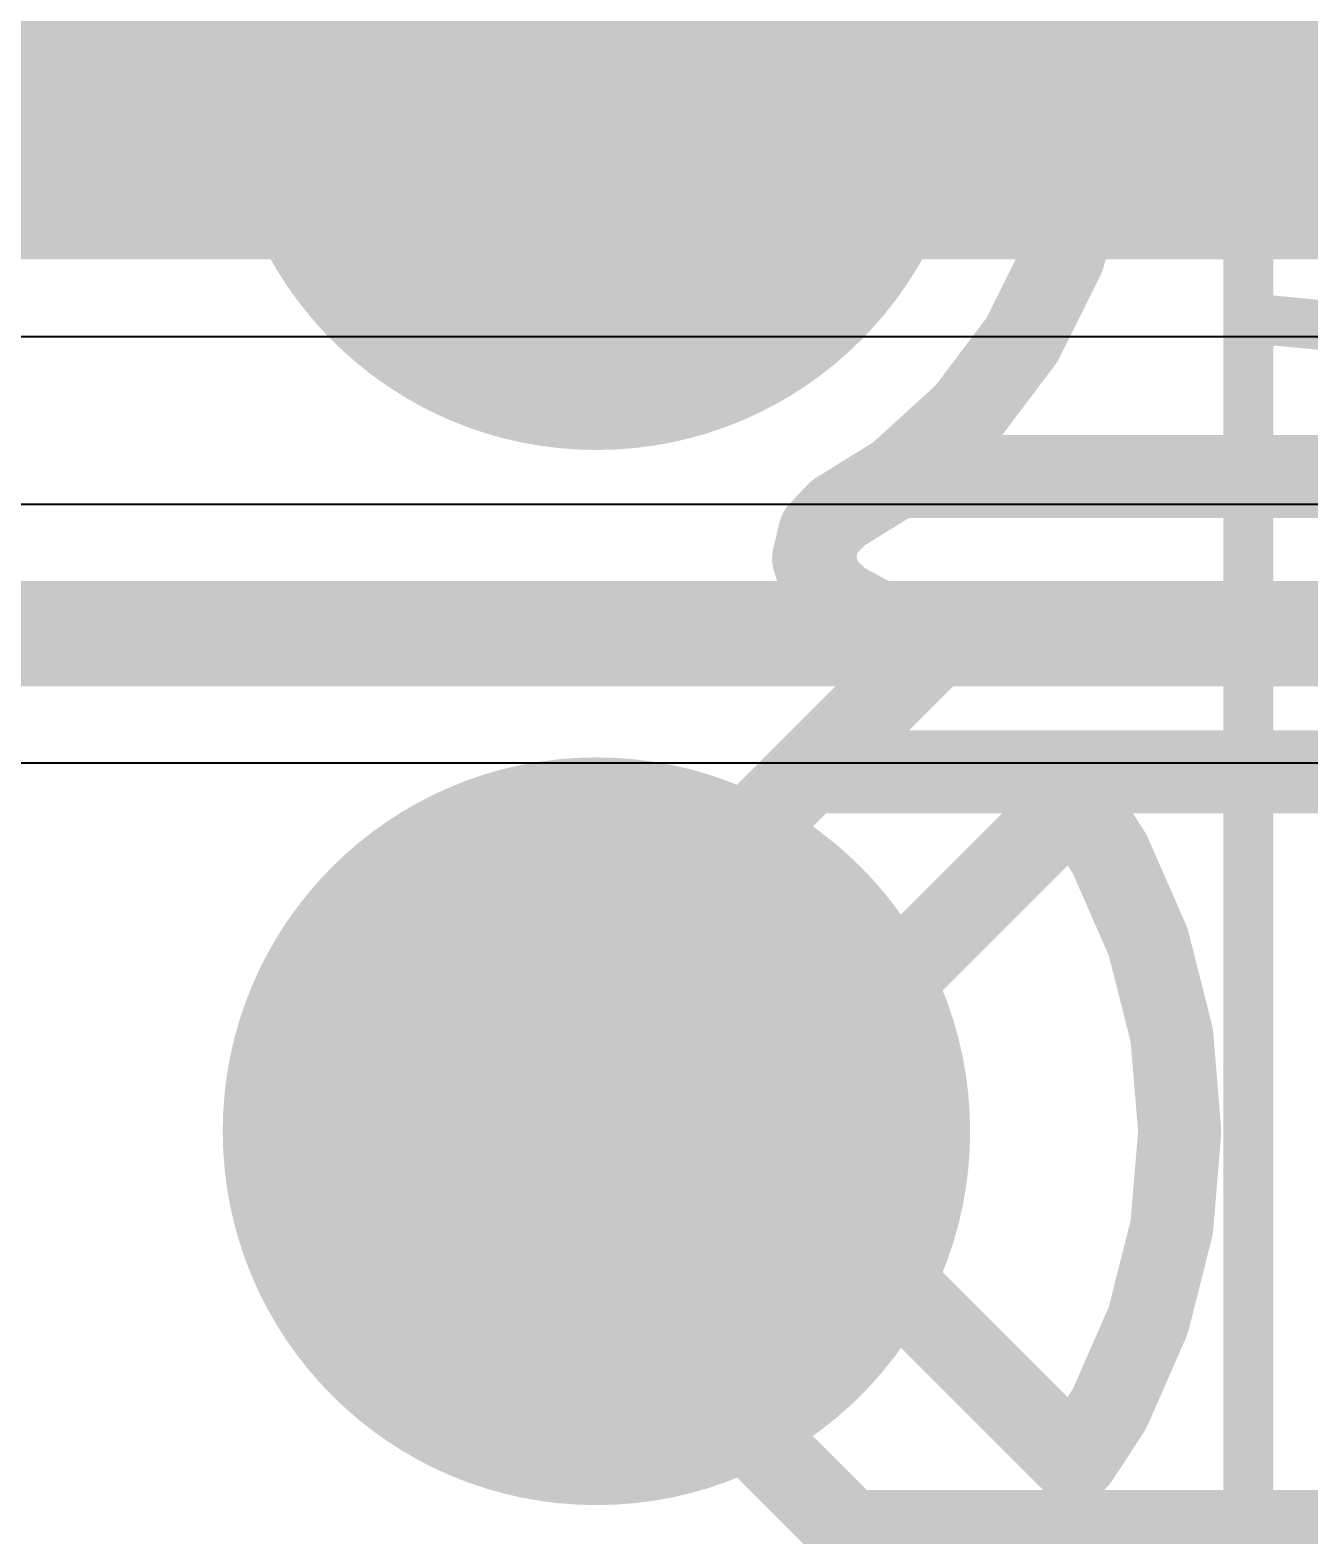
# Model space of a CAD drawing. Header units: inches. Extents: x 0 to 12.4, y -0.6 to 2.2.
# Drawn here: x 1.0291 to 1.1503, y 1.6636 to 1.8062 of the extents above; entities that cross this region are included whole.
import ezdxf

# ---------------------------------------------------------------- set-up
doc = ezdxf.new("R2010")
doc.units = ezdxf.units.IN
doc.header["$MEASUREMENT"] = 0
for name, color, linetype in [('Bottom Layer', 5, 'Continuous'), ('Bottom Overlay', 54, 'Continuous'), ('Dimension', 6, 'Continuous'), ('Mechanical 4', 56, 'Continuous'), ('Top Overlay', 2, 'Continuous')]:
    doc.layers.add(name, color=color, linetype=linetype)
doc.styles.add('Arial_Bold', font='', dxfattribs={"height": 0.2})
doc.styles.get('Arial_Bold').set_extended_font_data('Arial', bold=True)

# ---------------------------------------------------------------- blocks, each defined once
blk = doc.blocks.new('SMD_4_4_5___15')
at = {"layer": 'Top Overlay'}
blk.add_lwpolyline([(0.07, -0.1, 0.005, 0.005, 0), (-0.07, -0.1, 0.005, 0.005, 0)], format="xyseb", dxfattribs=at)

msp = doc.modelspace()

# ---------------------------------------------------------------- hatches: boundary and pattern name
at = {"layer": 'Dimension'}
h = msp.add_hatch(color=6, dxfattribs=at)
edge = h.paths.add_edge_path()
edge.add_arc((1.0827698, 1.801847), 0.035433, 0, 360)
h = msp.add_hatch(color=6, dxfattribs=at)
edge = h.paths.add_edge_path()
edge.add_arc((1.0827698, 1.801847), 0.035433, 0, 360)
h = msp.add_hatch(color=6, dxfattribs=at)
edge = h.paths.add_edge_path()
edge.add_arc((1.0827698, 1.701847), 0.035433, 0, 360)
h = msp.add_hatch(color=6, dxfattribs=at)
edge = h.paths.add_edge_path()
edge.add_arc((1.0827698, 1.701847), 0.035433, 0, 360)
h = msp.add_hatch(color=6, dxfattribs=at)
edge = h.paths.add_edge_path()
edge.add_arc((1.0827698, 1.701847), 0.035433, 0, 360)

# ---------------------------------------------------------------- linework, layer by layer
at = {"layer": 'Bottom Layer'}
for p, q in [((0.9568756, 1.7771573), (1.2853427, 1.7771573)), ((1.509, 1.7612351), (0.96, 1.7612351)), ((0.96, 1.7367649), (1.5039321, 1.7367649))]:
    msp.add_line(p, q, dxfattribs=at)
for points in [[(0.8575803, 1.814, 0.0590551, 0.0590551, 0), (1.304, 1.814, 0.0590551, 0.0590551, 0)], [(0.923, 1.749, 0.01, 0.01, 0), (1.509, 1.749, 0.01, 0.01, 0)]]:
    msp.add_lwpolyline(points, format="xyseb", dxfattribs=at)
at = {"layer": 'Dimension'}
for points in [[(1.1294279, 1.8105689, 0.007874, 0.007874, 0), (1.1302361, 1.801847, 0.007874, 0.007874, 0)], [(0.8672187, 1.801847, 0.007874, 0.007874, 0), (1.0827698, 1.801847, 0.007874, 0.007874, 0)], [(1.1294279, 1.7931251, 0.007874, 0.007874, 0), (1.1302361, 1.801847, 0.007874, 0.007874, 0)], [(1.1270308, 1.7847002, 0.007874, 0.007874, 0), (1.1294279, 1.7931251, 0.007874, 0.007874, 0)], [(1.1231265, 1.7768593, 0.007874, 0.007874, 0), (1.1270308, 1.7847002, 0.007874, 0.007874, 0)], [(1.1178478, 1.7698692, 0.007874, 0.007874, 0), (1.1231265, 1.7768593, 0.007874, 0.007874, 0)], [(1.1113746, 1.7639681, 0.007874, 0.007874, 0), (1.1178478, 1.7698692, 0.007874, 0.007874, 0)], [(1.1056704, 1.7604363, 0.007874, 0.007874, 0), (1.1112761, 1.7639071, 0.007874, 0.007874, 0)], [(1.1112761, 1.7639071, 0.007874, 0.007874, 0), (1.1113746, 1.7639681, 0.007874, 0.007874, 0)], [(1.1112761, 1.7639071, 0.007874, 0.007874, 0), (1.157573, 1.7639071, 0.007874, 0.007874, 0)], [(1.1112761, 1.7639071, 0.007874, 0.007874, 0), (1.157573, 1.7639071, 0.007874, 0.007874, 0)], [(1.1039413, 1.7585987, 0.007874, 0.007874, 0), (1.1056704, 1.7604363, 0.007874, 0.007874, 0)], [(1.1033607, 1.7561432, 0.007874, 0.007874, 0), (1.1039413, 1.7585987, 0.007874, 0.007874, 0)], [(1.1033607, 1.7561432, 0.007874, 0.007874, 0), (1.1040836, 1.7537257, 0.007874, 0.007874, 0)], [(1.1040836, 1.7537257, 0.007874, 0.007874, 0), (1.105917, 1.7519921, 0.007874, 0.007874, 0)], [(1.105917, 1.7519921, 0.007874, 0.007874, 0), (1.1128424, 1.7482443, 0.007874, 0.007874, 0)], [(1.1128424, 1.7482443, 0.007874, 0.007874, 0), (1.1131791, 1.7480243, 0.007874, 0.007874, 0)], [(1.1131791, 1.7480243, 0.007874, 0.007874, 0), (1.1136709, 1.7476416, 0.007874, 0.007874, 0)], [(1.1136709, 1.7476416, 0.007874, 0.007874, 0), (1.11399, 1.7472011, 0.007874, 0.007874, 0)], [(1.1029245, 1.7359211, 0.007874, 0.007874, 0), (1.1137278, 1.7467245, 0.007874, 0.007874, 0)], [(1.1137278, 1.7467245, 0.007874, 0.007874, 0), (1.11399, 1.7472011, 0.007874, 0.007874, 0)], [(1.0827698, 1.7157664, 0.007874, 0.007874, 0), (1.1029245, 1.7359211, 0.007874, 0.007874, 0)], [(1.1029245, 1.7359211, 0.007874, 0.007874, 0), (1.157573, 1.7359211, 0.007874, 0.007874, 0)], [(1.1029245, 1.7359211, 0.007874, 0.007874, 0), (1.157573, 1.7359211, 0.007874, 0.007874, 0)], [(1.0971437, 1.7023015, 0.007874, 0.007874, 0), (1.127707, 1.7328649, 0.007874, 0.007874, 0)], [(1.127707, 1.7328649, 0.007874, 0.007874, 0), (1.1280764, 1.7330981, 0.007874, 0.007874, 0)], [(1.1280764, 1.7330981, 0.007874, 0.007874, 0), (1.12839, 1.732794, 0.007874, 0.007874, 0)], [(1.12839, 1.732794, 0.007874, 0.007874, 0), (1.1313005, 1.7283393, 0.007874, 0.007874, 0)], [(1.1313005, 1.7283393, 0.007874, 0.007874, 0), (1.131492, 1.7279854, 0.007874, 0.007874, 0)], [(1.131492, 1.7279854, 0.007874, 0.007874, 0), (1.134999, 1.7199901, 0.007874, 0.007874, 0)], [(1.134999, 1.7199901, 0.007874, 0.007874, 0), (1.1351297, 1.7196095, 0.007874, 0.007874, 0)], [(1.1351297, 1.7196095, 0.007874, 0.007874, 0), (1.1372729, 1.7111461, 0.007874, 0.007874, 0)], [(1.0723024, 1.705299, 0.007874, 0.007874, 0), (1.0827698, 1.7157664, 0.007874, 0.007874, 0)], [(1.1372729, 1.7111461, 0.007874, 0.007874, 0), (1.1373392, 1.7107487, 0.007874, 0.007874, 0)], [(1.1373392, 1.7107487, 0.007874, 0.007874, 0), (1.1380602, 1.7020485, 0.007874, 0.007874, 0)], [(1.0710389, 1.7031106, 0.007874, 0.007874, 0), (1.0723024, 1.705299, 0.007874, 0.007874, 0)], [(1.0710389, 1.701847, 0.007874, 0.007874, 0), (1.0710389, 1.7031106, 0.007874, 0.007874, 0)], [(1.0710389, 1.7005835, 0.007874, 0.007874, 0), (1.0710389, 1.701847, 0.007874, 0.007874, 0)], [(1.0710389, 1.701847, 0.007874, 0.007874, 0), (1.0968813, 1.701847, 0.007874, 0.007874, 0)], [(1.0710389, 1.701847, 0.007874, 0.007874, 0), (1.0968813, 1.701847, 0.007874, 0.007874, 0)], [(1.0968813, 1.701847, 0.007874, 0.007874, 0), (1.0971437, 1.7023015, 0.007874, 0.007874, 0)], [(1.0968813, 1.701847, 0.007874, 0.007874, 0), (1.0971437, 1.7013926, 0.007874, 0.007874, 0)], [(1.1380602, 1.7016456, 0.007874, 0.007874, 0), (1.1380602, 1.7020485, 0.007874, 0.007874, 0)], [(1.0710389, 1.7005835, 0.007874, 0.007874, 0), (1.0723024, 1.698395, 0.007874, 0.007874, 0)], [(1.0971437, 1.7013926, 0.007874, 0.007874, 0), (1.127707, 1.6708292, 0.007874, 0.007874, 0)], [(1.1373392, 1.6929454, 0.007874, 0.007874, 0), (1.1380602, 1.7016456, 0.007874, 0.007874, 0)], [(1.0723024, 1.698395, 0.007874, 0.007874, 0), (1.1067904, 1.6639071, 0.007874, 0.007874, 0)], [(1.1351297, 1.6840846, 0.007874, 0.007874, 0), (1.1372729, 1.692548, 0.007874, 0.007874, 0)], [(1.1372729, 1.692548, 0.007874, 0.007874, 0), (1.1373392, 1.6929454, 0.007874, 0.007874, 0)], [(1.131492, 1.6757088, 0.007874, 0.007874, 0), (1.134999, 1.683704, 0.007874, 0.007874, 0)], [(1.134999, 1.683704, 0.007874, 0.007874, 0), (1.1351297, 1.6840846, 0.007874, 0.007874, 0)], [(1.1283901, 1.6709001, 0.007874, 0.007874, 0), (1.1313004, 1.6753546, 0.007874, 0.007874, 0)], [(1.1313004, 1.6753546, 0.007874, 0.007874, 0), (1.131492, 1.6757088, 0.007874, 0.007874, 0)], [(1.127707, 1.6708292, 0.007874, 0.007874, 0), (1.1280764, 1.670596, 0.007874, 0.007874, 0)], [(1.1280764, 1.670596, 0.007874, 0.007874, 0), (1.1283901, 1.6709001, 0.007874, 0.007874, 0)], [(1.1067904, 1.6639071, 0.007874, 0.007874, 0), (1.157573, 1.6639071, 0.007874, 0.007874, 0)], [(1.1067904, 1.6639071, 0.007874, 0.007874, 0), (1.157573, 1.6639071, 0.007874, 0.007874, 0)], [(1.1067904, 1.6639071, 0.007874, 0.007874, 0), (1.1137278, 1.6569697, 0.007874, 0.007874, 0)]]:
    msp.add_lwpolyline(points, format="xyseb", dxfattribs=at)
for points in [[(1.0808013, 1.801847, 0.003937, 0.003937, 1), (1.0847383, 1.801847, 0.003937, 0.003937, 1)], [(1.1282676, 1.801847, 0.003937, 0.003937, 1), (1.1322046, 1.801847, 0.003937, 0.003937, 1)], [(1.1282676, 1.801847, 0.003937, 0.003937, 1), (1.1322046, 1.801847, 0.003937, 0.003937, 1)], [(1.1274594, 1.7931251, 0.003937, 0.003937, 1), (1.1313964, 1.7931251, 0.003937, 0.003937, 1)], [(1.1274594, 1.7931251, 0.003937, 0.003937, 1), (1.1313964, 1.7931251, 0.003937, 0.003937, 1)], [(1.1250623, 1.7847002, 0.003937, 0.003937, 1), (1.1289993, 1.7847002, 0.003937, 0.003937, 1)], [(1.1250623, 1.7847002, 0.003937, 0.003937, 1), (1.1289993, 1.7847002, 0.003937, 0.003937, 1)], [(1.121158, 1.7768593, 0.003937, 0.003937, 1), (1.125095, 1.7768593, 0.003937, 0.003937, 1)], [(1.121158, 1.7768593, 0.003937, 0.003937, 1), (1.125095, 1.7768593, 0.003937, 0.003937, 1)], [(1.1158793, 1.7698692, 0.003937, 0.003937, 1), (1.1198163, 1.7698692, 0.003937, 0.003937, 1)], [(1.1158793, 1.7698692, 0.003937, 0.003937, 1), (1.1198163, 1.7698692, 0.003937, 0.003937, 1)], [(1.1093076, 1.7639071, 0.003937, 0.003937, 1), (1.1132446, 1.7639071, 0.003937, 0.003937, 1)], [(1.1093076, 1.7639071, 0.003937, 0.003937, 1), (1.1132446, 1.7639071, 0.003937, 0.003937, 1)], [(1.1093076, 1.7639071, 0.003937, 0.003937, 1), (1.1132446, 1.7639071, 0.003937, 0.003937, 1)], [(1.1093076, 1.7639071, 0.003937, 0.003937, 1), (1.1132446, 1.7639071, 0.003937, 0.003937, 1)], [(1.1094061, 1.7639681, 0.003937, 0.003937, 1), (1.1133431, 1.7639681, 0.003937, 0.003937, 1)], [(1.1094061, 1.7639681, 0.003937, 0.003937, 1), (1.1133431, 1.7639681, 0.003937, 0.003937, 1)], [(1.1037019, 1.7604363, 0.003937, 0.003937, 1), (1.1076389, 1.7604363, 0.003937, 0.003937, 1)], [(1.1037019, 1.7604363, 0.003937, 0.003937, 1), (1.1076389, 1.7604363, 0.003937, 0.003937, 1)], [(1.1019728, 1.7585987, 0.003937, 0.003937, 1), (1.1059098, 1.7585987, 0.003937, 0.003937, 1)], [(1.1019728, 1.7585987, 0.003937, 0.003937, 1), (1.1059098, 1.7585987, 0.003937, 0.003937, 1)], [(1.1013922, 1.7561432, 0.003937, 0.003937, 1), (1.1053292, 1.7561432, 0.003937, 0.003937, 1)], [(1.1013922, 1.7561432, 0.003937, 0.003937, 1), (1.1053292, 1.7561432, 0.003937, 0.003937, 1)], [(1.1021151, 1.7537257, 0.003937, 0.003937, 1), (1.1060521, 1.7537257, 0.003937, 0.003937, 1)], [(1.1021151, 1.7537257, 0.003937, 0.003937, 1), (1.1060521, 1.7537257, 0.003937, 0.003937, 1)], [(1.1039485, 1.7519921, 0.003937, 0.003937, 1), (1.1078855, 1.7519921, 0.003937, 0.003937, 1)], [(1.1039485, 1.7519921, 0.003937, 0.003937, 1), (1.1078855, 1.7519921, 0.003937, 0.003937, 1)], [(1.1108739, 1.7482443, 0.003937, 0.003937, 1), (1.1148109, 1.7482443, 0.003937, 0.003937, 1)], [(1.1108739, 1.7482443, 0.003937, 0.003937, 1), (1.1148109, 1.7482443, 0.003937, 0.003937, 1)], [(1.1112106, 1.7480243, 0.003937, 0.003937, 1), (1.1151476, 1.7480243, 0.003937, 0.003937, 1)], [(1.1112106, 1.7480243, 0.003937, 0.003937, 1), (1.1151476, 1.7480243, 0.003937, 0.003937, 1)], [(1.1117024, 1.7476416, 0.003937, 0.003937, 1), (1.1156394, 1.7476416, 0.003937, 0.003937, 1)], [(1.1117024, 1.7476416, 0.003937, 0.003937, 1), (1.1156394, 1.7476416, 0.003937, 0.003937, 1)], [(1.1117593, 1.7467245, 0.003937, 0.003937, 1), (1.1156963, 1.7467245, 0.003937, 0.003937, 1)], [(1.1117593, 1.7467245, 0.003937, 0.003937, 1), (1.1156963, 1.7467245, 0.003937, 0.003937, 1)], [(1.1120215, 1.7472011, 0.003937, 0.003937, 1), (1.1159585, 1.7472011, 0.003937, 0.003937, 1)], [(1.1120215, 1.7472011, 0.003937, 0.003937, 1), (1.1159585, 1.7472011, 0.003937, 0.003937, 1)], [(1.100956, 1.7359211, 0.003937, 0.003937, 1), (1.104893, 1.7359211, 0.003937, 0.003937, 1)], [(1.100956, 1.7359211, 0.003937, 0.003937, 1), (1.104893, 1.7359211, 0.003937, 0.003937, 1)], [(1.100956, 1.7359211, 0.003937, 0.003937, 1), (1.104893, 1.7359211, 0.003937, 0.003937, 1)], [(1.100956, 1.7359211, 0.003937, 0.003937, 1), (1.104893, 1.7359211, 0.003937, 0.003937, 1)], [(1.1257385, 1.7328649, 0.003937, 0.003937, 1), (1.1296755, 1.7328649, 0.003937, 0.003937, 1)], [(1.1257385, 1.7328649, 0.003937, 0.003937, 1), (1.1296755, 1.7328649, 0.003937, 0.003937, 1)], [(1.1261079, 1.7330981, 0.003937, 0.003937, 1), (1.1300449, 1.7330981, 0.003937, 0.003937, 1)], [(1.1261079, 1.7330981, 0.003937, 0.003937, 1), (1.1300449, 1.7330981, 0.003937, 0.003937, 1)], [(1.1264215, 1.732794, 0.003937, 0.003937, 1), (1.1303585, 1.732794, 0.003937, 0.003937, 1)], [(1.1264215, 1.732794, 0.003937, 0.003937, 1), (1.1303585, 1.732794, 0.003937, 0.003937, 1)], [(1.129332, 1.7283393, 0.003937, 0.003937, 1), (1.133269, 1.7283393, 0.003937, 0.003937, 1)], [(1.129332, 1.7283393, 0.003937, 0.003937, 1), (1.133269, 1.7283393, 0.003937, 0.003937, 1)], [(1.1295235, 1.7279854, 0.003937, 0.003937, 1), (1.1334605, 1.7279854, 0.003937, 0.003937, 1)], [(1.1295235, 1.7279854, 0.003937, 0.003937, 1), (1.1334605, 1.7279854, 0.003937, 0.003937, 1)], [(1.1330305, 1.7199901, 0.003937, 0.003937, 1), (1.1369675, 1.7199901, 0.003937, 0.003937, 1)], [(1.1330305, 1.7199901, 0.003937, 0.003937, 1), (1.1369675, 1.7199901, 0.003937, 0.003937, 1)], [(1.1331612, 1.7196095, 0.003937, 0.003937, 1), (1.1370982, 1.7196095, 0.003937, 0.003937, 1)], [(1.1331612, 1.7196095, 0.003937, 0.003937, 1), (1.1370982, 1.7196095, 0.003937, 0.003937, 1)], [(1.0808013, 1.7157664, 0.003937, 0.003937, 1), (1.0847383, 1.7157664, 0.003937, 0.003937, 1)], [(1.0808013, 1.7157664, 0.003937, 0.003937, 1), (1.0847383, 1.7157664, 0.003937, 0.003937, 1)], [(1.1353044, 1.7111461, 0.003937, 0.003937, 1), (1.1392414, 1.7111461, 0.003937, 0.003937, 1)], [(1.1353044, 1.7111461, 0.003937, 0.003937, 1), (1.1392414, 1.7111461, 0.003937, 0.003937, 1)], [(1.1353707, 1.7107487, 0.003937, 0.003937, 1), (1.1393077, 1.7107487, 0.003937, 0.003937, 1)], [(1.1353707, 1.7107487, 0.003937, 0.003937, 1), (1.1393077, 1.7107487, 0.003937, 0.003937, 1)], [(1.0703339, 1.705299, 0.003937, 0.003937, 1), (1.0742709, 1.705299, 0.003937, 0.003937, 1)], [(1.0703339, 1.705299, 0.003937, 0.003937, 1), (1.0742709, 1.705299, 0.003937, 0.003937, 1)], [(1.0690704, 1.7031106, 0.003937, 0.003937, 1), (1.0730074, 1.7031106, 0.003937, 0.003937, 1)], [(1.0690704, 1.7031106, 0.003937, 0.003937, 1), (1.0730074, 1.7031106, 0.003937, 0.003937, 1)], [(1.0690704, 1.701847, 0.003937, 0.003937, 1), (1.0730074, 1.701847, 0.003937, 0.003937, 1)], [(1.0690704, 1.701847, 0.003937, 0.003937, 1), (1.0730074, 1.701847, 0.003937, 0.003937, 1)], [(1.0690704, 1.701847, 0.003937, 0.003937, 1), (1.0730074, 1.701847, 0.003937, 0.003937, 1)], [(1.0690704, 1.701847, 0.003937, 0.003937, 1), (1.0730074, 1.701847, 0.003937, 0.003937, 1)], [(1.0949128, 1.701847, 0.003937, 0.003937, 1), (1.0988498, 1.701847, 0.003937, 0.003937, 1)], [(1.0949128, 1.701847, 0.003937, 0.003937, 1), (1.0988498, 1.701847, 0.003937, 0.003937, 1)], [(1.0949128, 1.701847, 0.003937, 0.003937, 1), (1.0988498, 1.701847, 0.003937, 0.003937, 1)], [(1.0949128, 1.701847, 0.003937, 0.003937, 1), (1.0988498, 1.701847, 0.003937, 0.003937, 1)], [(1.0951752, 1.7023015, 0.003937, 0.003937, 1), (1.0991122, 1.7023015, 0.003937, 0.003937, 1)], [(1.0951752, 1.7023015, 0.003937, 0.003937, 1), (1.0991122, 1.7023015, 0.003937, 0.003937, 1)], [(1.1360917, 1.7020485, 0.003937, 0.003937, 1), (1.1400287, 1.7020485, 0.003937, 0.003937, 1)], [(1.1360917, 1.7020485, 0.003937, 0.003937, 1), (1.1400287, 1.7020485, 0.003937, 0.003937, 1)], [(1.0690704, 1.7005835, 0.003937, 0.003937, 1), (1.0730074, 1.7005835, 0.003937, 0.003937, 1)], [(1.0690704, 1.7005835, 0.003937, 0.003937, 1), (1.0730074, 1.7005835, 0.003937, 0.003937, 1)], [(1.0951752, 1.7013926, 0.003937, 0.003937, 1), (1.0991122, 1.7013926, 0.003937, 0.003937, 1)], [(1.0951752, 1.7013926, 0.003937, 0.003937, 1), (1.0991122, 1.7013926, 0.003937, 0.003937, 1)], [(1.1360917, 1.7016456, 0.003937, 0.003937, 1), (1.1400287, 1.7016456, 0.003937, 0.003937, 1)], [(1.1360917, 1.7016456, 0.003937, 0.003937, 1), (1.1400287, 1.7016456, 0.003937, 0.003937, 1)], [(1.0703339, 1.698395, 0.003937, 0.003937, 1), (1.0742709, 1.698395, 0.003937, 0.003937, 1)], [(1.0703339, 1.698395, 0.003937, 0.003937, 1), (1.0742709, 1.698395, 0.003937, 0.003937, 1)], [(1.1353044, 1.692548, 0.003937, 0.003937, 1), (1.1392414, 1.692548, 0.003937, 0.003937, 1)], [(1.1353044, 1.692548, 0.003937, 0.003937, 1), (1.1392414, 1.692548, 0.003937, 0.003937, 1)], [(1.1353707, 1.6929454, 0.003937, 0.003937, 1), (1.1393077, 1.6929454, 0.003937, 0.003937, 1)], [(1.1353707, 1.6929454, 0.003937, 0.003937, 1), (1.1393077, 1.6929454, 0.003937, 0.003937, 1)], [(1.1330305, 1.683704, 0.003937, 0.003937, 1), (1.1369675, 1.683704, 0.003937, 0.003937, 1)], [(1.1330305, 1.683704, 0.003937, 0.003937, 1), (1.1369675, 1.683704, 0.003937, 0.003937, 1)], [(1.1331612, 1.6840846, 0.003937, 0.003937, 1), (1.1370982, 1.6840846, 0.003937, 0.003937, 1)], [(1.1331612, 1.6840846, 0.003937, 0.003937, 1), (1.1370982, 1.6840846, 0.003937, 0.003937, 1)], [(1.1293319, 1.6753546, 0.003937, 0.003937, 1), (1.1332689, 1.6753546, 0.003937, 0.003937, 1)], [(1.1293319, 1.6753546, 0.003937, 0.003937, 1), (1.1332689, 1.6753546, 0.003937, 0.003937, 1)], [(1.1295235, 1.6757088, 0.003937, 0.003937, 1), (1.1334605, 1.6757088, 0.003937, 0.003937, 1)], [(1.1295235, 1.6757088, 0.003937, 0.003937, 1), (1.1334605, 1.6757088, 0.003937, 0.003937, 1)], [(1.1257385, 1.6708292, 0.003937, 0.003937, 1), (1.1296755, 1.6708292, 0.003937, 0.003937, 1)], [(1.1257385, 1.6708292, 0.003937, 0.003937, 1), (1.1296755, 1.6708292, 0.003937, 0.003937, 1)], [(1.1261079, 1.670596, 0.003937, 0.003937, 1), (1.1300449, 1.670596, 0.003937, 0.003937, 1)], [(1.1261079, 1.670596, 0.003937, 0.003937, 1), (1.1300449, 1.670596, 0.003937, 0.003937, 1)], [(1.1264216, 1.6709001, 0.003937, 0.003937, 1), (1.1303586, 1.6709001, 0.003937, 0.003937, 1)], [(1.1264216, 1.6709001, 0.003937, 0.003937, 1), (1.1303586, 1.6709001, 0.003937, 0.003937, 1)], [(1.1048219, 1.6639071, 0.003937, 0.003937, 1), (1.1087589, 1.6639071, 0.003937, 0.003937, 1)], [(1.1048219, 1.6639071, 0.003937, 0.003937, 1), (1.1087589, 1.6639071, 0.003937, 0.003937, 1)], [(1.1048219, 1.6639071, 0.003937, 0.003937, 1), (1.1087589, 1.6639071, 0.003937, 0.003937, 1)], [(1.1048219, 1.6639071, 0.003937, 0.003937, 1), (1.1087589, 1.6639071, 0.003937, 0.003937, 1)]]:
    msp.add_lwpolyline(points, format="xyseb", close=True, dxfattribs=at)
at = {"layer": 'Mechanical 4'}
for points in [[(1.0260787, 1.7985983, 0.0047244, 0.0047244, 0), (1.0398582, 1.7985983, 0.0047244, 0.0047244, 0)], [(1.1311968, 1.7985983, 0.0047244, 0.0047244, 0), (1.1445827, 1.7985983, 0.0047244, 0.0047244, 0)], [(1.1445827, 1.5982046, 0.0047244, 0.0047244, 0), (1.1445827, 1.7985983, 0.0047244, 0.0047244, 0)], [(0.9930079, 1.7883621, 0.0047244, 0.0047244, 0), (1.1780472, 1.7883621, 0.0047244, 0.0047244, 0)], [(1.1445824, 1.7789132, 0.0047244, 0.0047244, -0.9531215932955485), (1.1446508, 1.6135625, 0.0047244, 0.0047244, 0)]]:
    msp.add_lwpolyline(points, format="xyseb", dxfattribs=at)
for points in [[(1.0386771, 1.7985983, 0.0023622, 0.0023622, 1), (1.0410393, 1.7985983, 0.0023622, 0.0023622, 1)], [(1.1300157, 1.7985983, 0.0023622, 0.0023622, 1), (1.1323779, 1.7985983, 0.0023622, 0.0023622, 1)], [(1.1434016, 1.7985983, 0.0023622, 0.0023622, 1), (1.1457638, 1.7985983, 0.0023622, 0.0023622, 1)], [(1.1434016, 1.7985983, 0.0023622, 0.0023622, 1), (1.1457638, 1.7985983, 0.0023622, 0.0023622, 1)], [(1.1434013, 1.7789132, 0.0023622, 0.0023622, 1), (1.1457635, 1.7789132, 0.0023622, 0.0023622, 1)]]:
    msp.add_lwpolyline(points, format="xyseb", close=True, dxfattribs=at)

# ---------------------------------------------------------------- block references
at = {"rotation": 180}
msp.add_blockref('SMD_4_4_5___15', (1.0860079, 1.6989291), dxfattribs=at)

# ---------------------------------------------------------------- texts
at = {"layer": 'Bottom Overlay', "style": 'Arial_Bold', "text_generation_flag": 2}
msp.add_text('ESP_3V3', height=0.0393701, rotation=360, dxfattribs=at).set_placement((1.266, 1.8002654))

doc.saveas('drawing.dxf')
